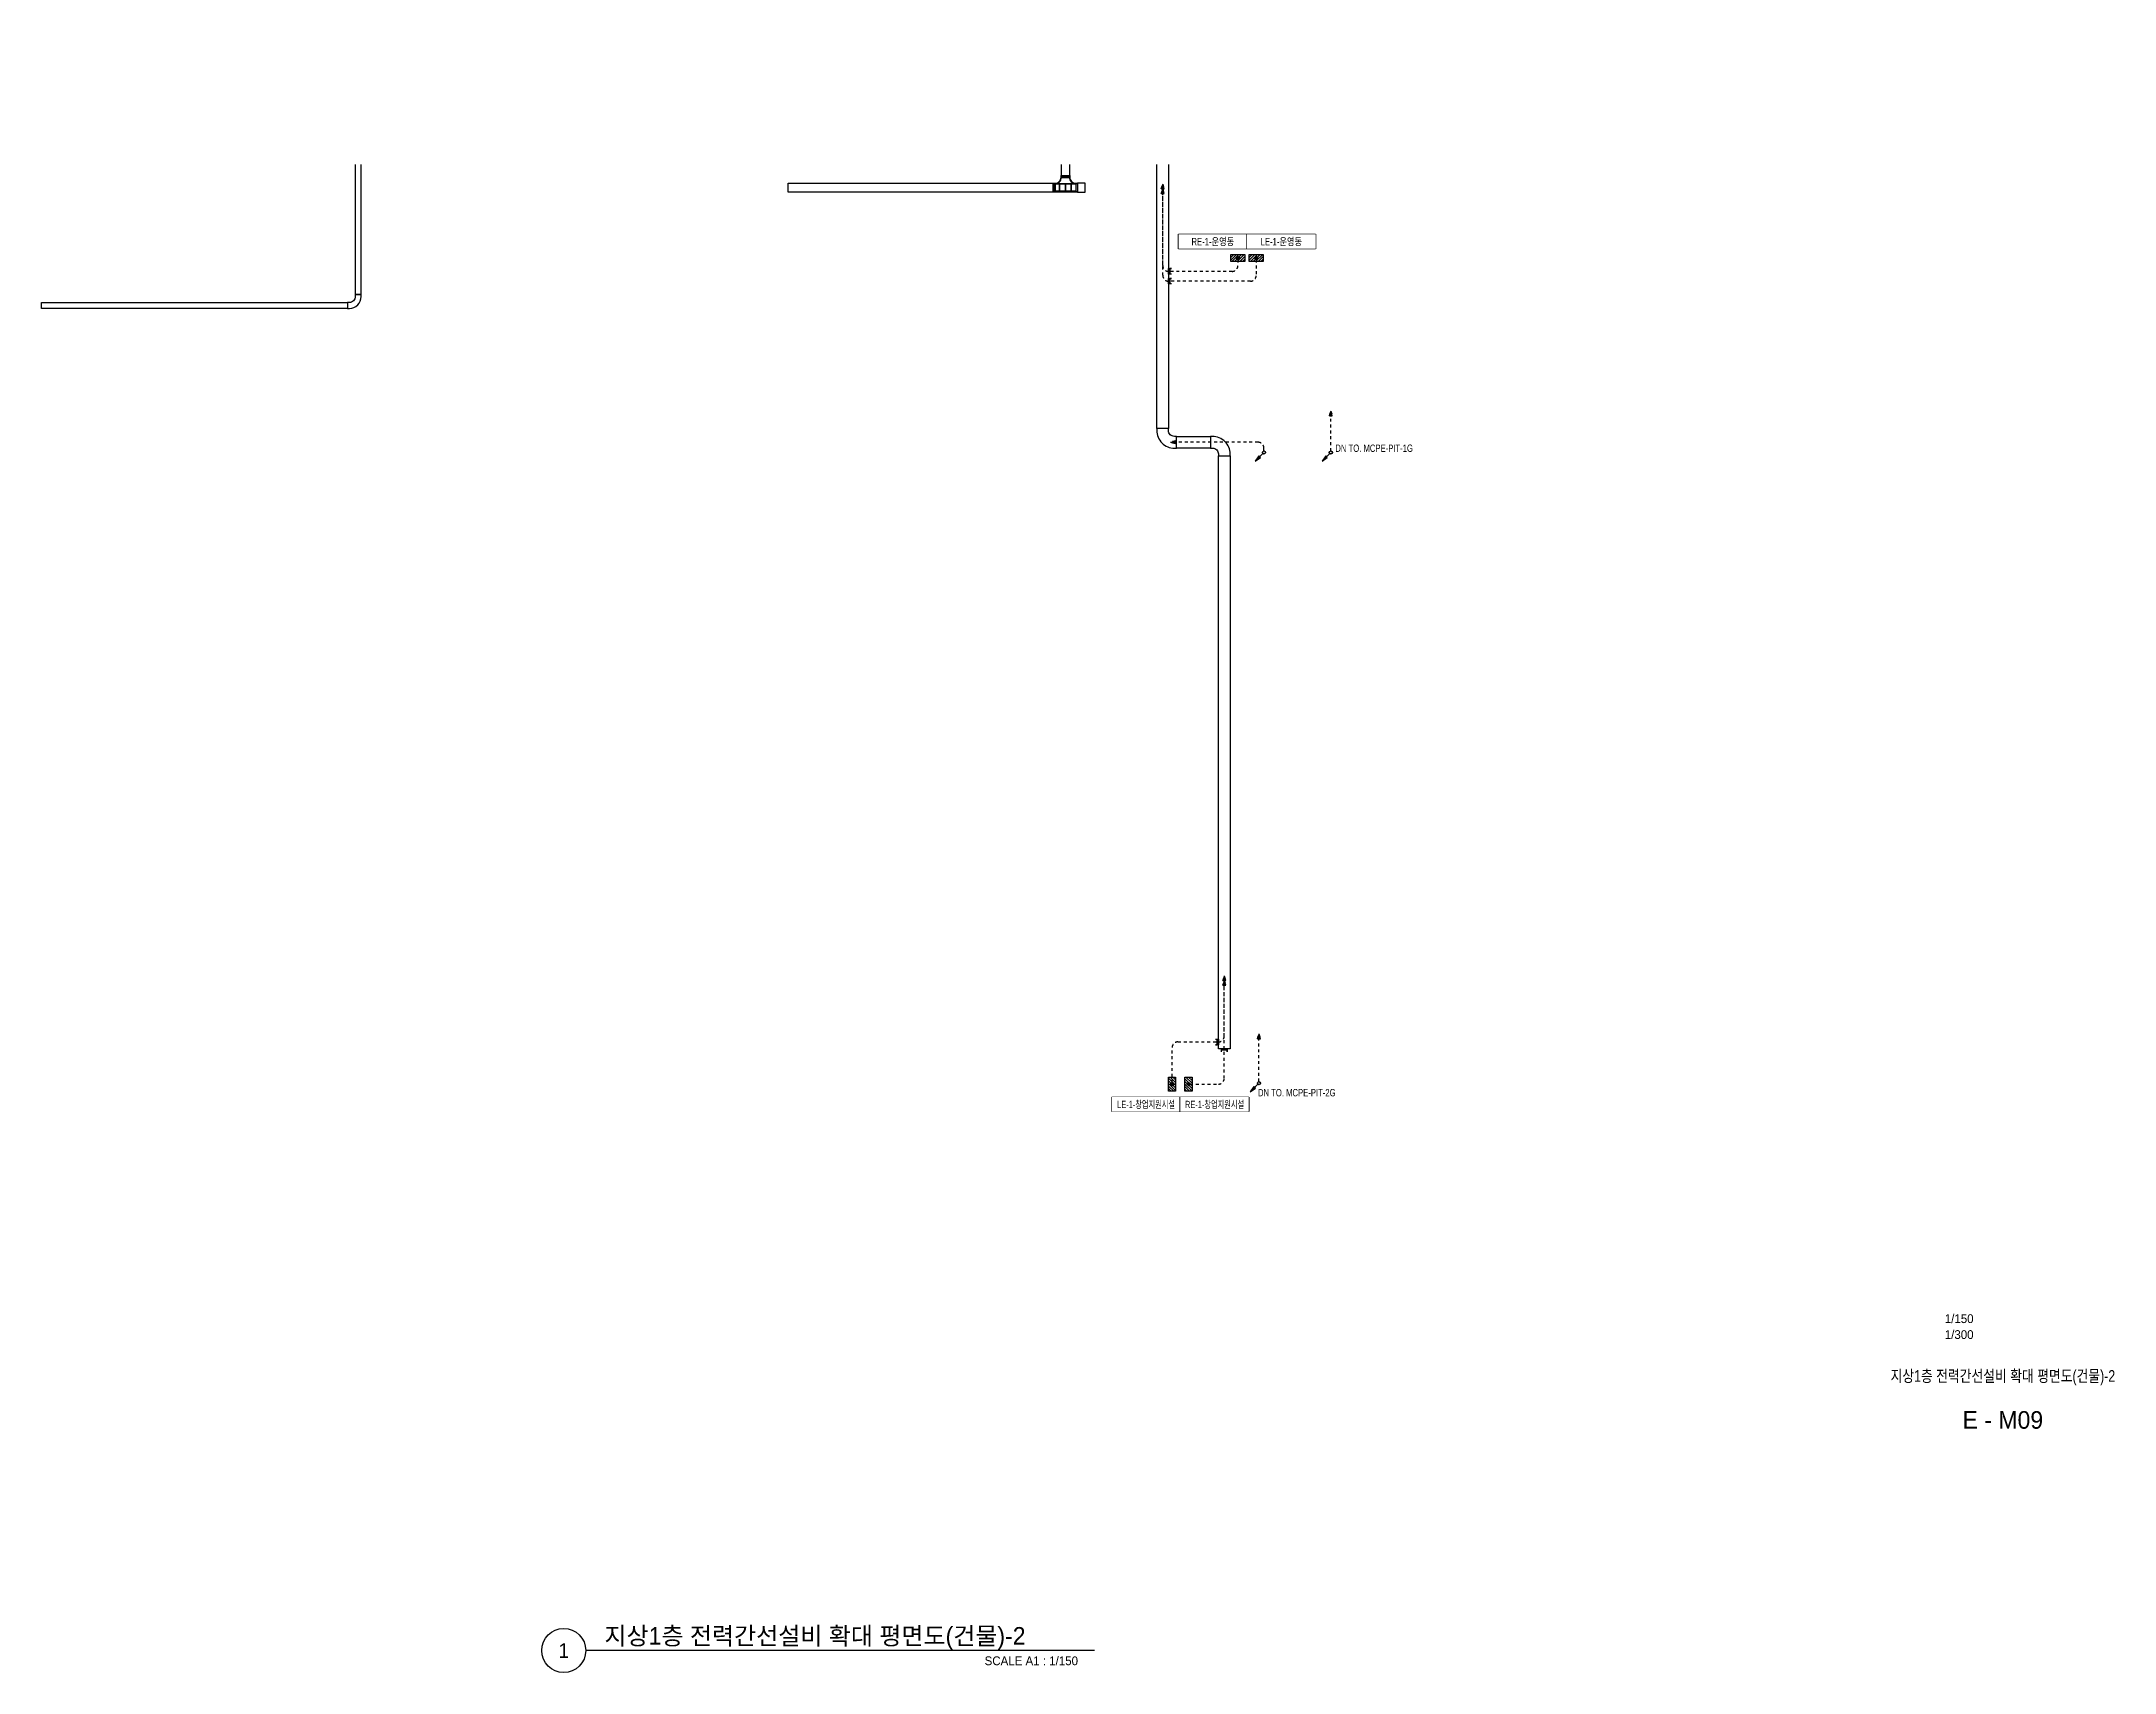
# Model space of a CAD drawing. Header units: millimetres. Extents: x -149088 to 500787, y -530175 to 1035835.
# Drawn here: x 394750 to 500787, y -351975 to -268550 of the extents above; entities that cross this region are included whole.
import ezdxf
from ezdxf.enums import TextEntityAlignment as Align
from ezdxf.xclip import XClip

# ---------------------------------------------------------------- set-up
doc = ezdxf.new("R2010")
doc.units = ezdxf.units.MM
doc.header["$LTSCALE"] = 150
doc.header["$XCLIPFRAME"] = 0
doc.linetypes.add('D1', pattern=[3, 1, -1, 1])
for name, color, linetype in [('------01 Distribution Panel', 3, 'Continuous'), ('-----00 LV_CABLE', 2, 'Continuous'), ('-----26 Electrical Cable Tray', 200, 'Continuous'), ('-----26 Electrical Cable Tray_건물(일반)', 20, 'Continuous'), ('-----30 Text', 2, 'Continuous'), ('-----41 Drawing Title', 2, 'Continuous'), ('-----42 Drawing Number', 2, 'Continuous'), ('-----43 Drawing Scale', 3, 'Continuous')]:
    doc.layers.add(name, color=color, linetype=linetype)
doc.styles.add('ELEC', font='')
doc.styles.get('ELEC').set_extended_font_data('Dotum')

# ---------------------------------------------------------------- blocks, each defined once
blk = doc.blocks.new('A02')
h = blk.add_hatch()
h.set_pattern_fill('ANSI31', color=256, scale=25, style=0)
h.set_pattern_definition([(45, (-2000, -19200), (-56.1266, 56.1266), [])])
h.paths.add_polyline_path([(-300, 300), (-300, 0), (300, 0), (300, 300)])
blk.add_lwpolyline([(300, 0), (-300, 0), (-300, 300), (300, 300)], close=True)
blk = doc.blocks.new('*U8')
at = {"color": 0}
blk.add_lwpolyline([(0, 0), (-100, 0, -0.4142136), (-400, 300), (-400, 400), (-1000, 400), (-1000, 300, 0.4142136), (-100, -600), (0, -600)], format="xyb", close=True, dxfattribs=at)
at = {"color": 0, "style": 'ELEC'}
blk.add_text('W:600(ELBOW 90)', height=10, dxfattribs=at).set_placement((-5, -590), align=Align.MIDDLE_RIGHT)
blk = doc.blocks.new('O08')
blk.add_hatch(color=256).paths.add_polyline_path([(120, 51), (-120, 51), (-120, 0), (120, 0)])
blk.add_lwpolyline([(120, 127.5), (120, 0), (-120, 0), (-120, 127.5), (-120, 51), (120, 51)])
blk = doc.blocks.new('11')
at = {"linetype": 'D1'}
h = blk.add_hatch(color=256, dxfattribs=at)
edge = h.paths.add_edge_path()
edge.add_arc((0, 0), 75, 0, 360)
blk.add_circle((0, 0), 75, dxfattribs=at)
for p in [(-75, 0), (0, 75), (75, 0), (0, -75)]:
    blk.add_point(p, dxfattribs=at)
blk = doc.blocks.new('O01')
blk.add_hatch(color=256).paths.add_polyline_path([(-149, -218), (-218, -149), (-368, -368)])
blk.add_line((-46, -46), (-184, -184))
blk.add_lwpolyline([(-368, -368), (-149, -218), (-218, -149), (-368, -368)])
blk.add_circle((0, 0), 65)
for p in [(-65, 0), (-65, 0), (0, 65), (0, 65), (65, 0), (65, 0), (0, -65), (0, -65)]:
    blk.add_point(p)
blk = doc.blocks.new('22')
at = {"linetype": 'D1'}
h = blk.add_hatch(color=0, dxfattribs=at)
h.dxf.hatch_style = 1
h.paths.add_polyline_path([(0, 0), (-241, 75), (-241, -75)])
at = {"color": 0, "linetype": 'D1'}
blk.add_lwpolyline([(-241, -75), (0, 0), (-241, 75)], close=True, dxfattribs=at)
blk = doc.blocks.new('*U27')
at = {"color": 0}
blk.add_lwpolyline([(0, 0), (-100, 0, -0.4142136), (-400, 300), (-400, 400), (-700, 400), (-700, 300, 0.4142136), (-100, -300), (0, -300)], format="xyb", close=True, dxfattribs=at)
at = {"color": 0, "style": 'ELEC'}
blk.add_text('W:300(ELBOW 90)', height=10, dxfattribs=at).set_placement((-5, -290), align=Align.MIDDLE_RIGHT)
blk = doc.blocks.new('*U61')
at = {"color": 0}
blk.add_lwpolyline([(-1250, 0), (-1150, 0, 0.4142136), (-850, 300), (-850, 400), (-400, 400), (-400, 300, 0.4142136), (-100, 0), (0, 0), (0, -450), (-1250, -450)], format="xyb", close=True, dxfattribs=at)
at = {"color": 5}
for points in [[(-1250, -20), (-1150, -20, 0.4142136), (-830, 300), (-830, 400)], [(-420, 400), (-420, 300, 0.4142136), (-100, -20), (0, -20)]]:
    blk.add_lwpolyline(points, format="xyb", dxfattribs=at)
at = {"color": 251}
for points in [[(-420, 330), (-830, 330), (-830, 300), (-420, 300)], [(-1180, -20), (-1150, -20), (-1150, -430), (-1180, -430)], [(-100, -50), (-1150, -50), (-1150, -20), (-100, -20)], [(-100, -400), (-1150, -400), (-1150, -430), (-100, -430)], [(-910, -50), (-940, -50), (-940, -400), (-910, -400)], [(-610, -50), (-640, -50), (-640, -400), (-610, -400)], [(-310, -50), (-340, -50), (-340, -400), (-310, -400)], [(-70, -20), (-100, -20), (-100, -430), (-70, -430)]]:
    blk.add_lwpolyline(points, close=True, dxfattribs=at)
at = {"color": 5}
blk.add_lwpolyline([(-1250, -430), (0, -430)], dxfattribs=at)
at = {"color": 0, "style": 'ELEC'}
blk.add_text('W:450(TEE)', height=10, dxfattribs=at).set_placement((-625, -415), align=Align.MIDDLE)
blk = doc.blocks.new('SSH-20260429.172412')
at = {"layer": '------01 Distribution Panel', "color": 1}
for points in [[(137598, 44870), (137598, 44130), (134095, 44130), (134095, 44870)], [(134180, 740), (134180, 0), (130677, 0), (130677, 740)]]:
    blk.add_lwpolyline(points, close=True, dxfattribs=at)
at = {"layer": '-----00 LV_CABLE', "linetype": 'D1'}
for points in [[(137130, 43575), (137130, 43270, -0.4142136), (136830, 42970), (133580, 42970, -0.4142136), (133280, 43270), (133280, 47194)], [(138066, 43575), (138066, 42770, -0.4142136), (137766, 42470), (133580, 42470, -0.4142198), (133280, 42770), (133280, 47194)], [(138460, 33786), (138460, 33930, 0.4142136), (138160, 34230), (133929, 34230)], [(133760, 1475), (133760, 3260, -0.4142136), (134060, 3560), (136130, 3560, 0.4142136), (136430, 3860), (136430, 6701)]]:
    blk.add_lwpolyline(points, format="xyb", dxfattribs=at)
blk.add_lwpolyline([(141880, 33786), (141880, 35587)], dxfattribs=at)
at = {"layer": '-----00 LV_CABLE', "linetype": 'D1', "elevation": 0}
blk.add_lwpolyline([(134675, 1400), (136130, 1400, 0.4142073), (136430, 1700), (136430, 6701)], format="xyb", dxfattribs=at)
blk.add_lwpolyline([(138202, 1530), (138202, 3725)], dxfattribs=at)
at = {"layer": '-----26 Electrical Cable Tray'}
for points in [[(92280, 54730), (91980, 54730), (91980, 41780), (92280, 41780)], [(114125, 47480), (127680, 47480), (127680, 47030), (114125, 47030)], [(128930, 47030), (129315, 47030), (129315, 47480), (128930, 47480)], [(75930, 41380), (91580, 41380), (91580, 41080), (75930, 41080)]]:
    blk.add_lwpolyline(points, close=True, dxfattribs=at)
at = {"layer": '-----26 Electrical Cable Tray', "elevation": 0}
blk.add_lwpolyline([(128530, 52880), (128080, 52880), (128080, 47880), (128530, 47880)], close=True, dxfattribs=at)
at = {"layer": '-----26 Electrical Cable Tray_건물(일반)'}
for points in [[(133580, 53195), (133580, 34930), (132980, 34930), (132980, 53195)], [(133980, 34530), (135730, 34530), (135730, 33930), (133980, 33930)]]:
    blk.add_lwpolyline(points, close=True, dxfattribs=at)
at = {"layer": '-----26 Electrical Cable Tray_건물(일반)', "elevation": 0}
blk.add_lwpolyline([(136130, 33530), (136730, 33530), (136730, 3202), (136130, 3202)], close=True, dxfattribs=at)
at = {"layer": '------01 Distribution Panel', "xscale": 1.2, "yscale": 1.2, "zscale": 1.2}
for p, rotation in [((137130, 43830), 180), ((138066, 43830), 180), ((133940, 1400), 90), ((134780, 1400), 90)]:
    blk.add_blockref('A02', p, dxfattribs=dict(at, rotation=rotation))
at = {"layer": '-----00 LV_CABLE', "linetype": 'D1'}
for p, rotation in [((133280, 47435), 89.99999999999999), ((133280, 47194), 89.99999999999999), ((141880, 35827), 89.99999999999999), ((133688, 34230), 180), ((136430, 6942), 89.99999999999999), ((136430, 6701), 89.99999999999999), ((138202, 3966), 89.99999999999999)]:
    blk.add_blockref('22', p, dxfattribs=dict(at, rotation=rotation))
at = {"layer": '-----00 LV_CABLE', "linetype": 'D1', "xscale": -1, "rotation": 270}
for p in [(133280, 47435), (133280, 47194), (141880, 35827), (136430, 6942), (136430, 6701), (138202, 3966)]:
    blk.add_blockref('22', p, dxfattribs=at)
at = {"layer": '-----00 LV_CABLE', "linetype": 'D1'}
for p in [(137130, 43650), (138066, 43650), (133760, 1400), (134600, 1400)]:
    blk.add_blockref('11', p, dxfattribs=at)
at = {"layer": '-----00 LV_CABLE', "linetype": 'D1', "xscale": 1.2, "yscale": 1.2, "zscale": 1.2}
for p, rotation in [((133580, 42970), 270), ((133580, 42470), 270), ((136130, 3560), 90), ((136430, 3202), 180)]:
    blk.add_blockref('O08', p, dxfattribs=dict(at, rotation=rotation))
at = {"layer": '-----00 LV_CABLE', "linetype": 'D1', "xscale": -1}
blk.add_blockref('22', (133688, 34230), dxfattribs=at)
at = {"layer": '-----00 LV_CABLE', "linetype": 'D1', "xscale": 1.2, "yscale": 1.2, "zscale": 1.2}
for p in [(138460, 33708), (141880, 33708), (138202, 1452)]:
    blk.add_blockref('O01', p, dxfattribs=at)
at = {"layer": '-----26 Electrical Cable Tray'}
blk.add_blockref('*U61', (128930, 47480), dxfattribs=at)
at = {"layer": '-----26 Electrical Cable Tray', "rotation": 90}
blk.add_blockref('*U27', (91980, 41780), dxfattribs=at)
at = {"layer": '-----26 Electrical Cable Tray_건물(일반)'}
blk.add_blockref('*U8', (133980, 34530), dxfattribs=at)
at = {"layer": '-----26 Electrical Cable Tray_건물(일반)', "rotation": 180}
blk.add_blockref('*U8', (135730, 33930), dxfattribs=at)
at = {"layer": '-----30 Text', "style": 'ELEC', "width": 0.8}
for s, p in [('DN TO. MCPE-PIT-1G', (142112, 33926)), ('DN TO. MCPE-PIT-2G', (138155, 963))]:
    blk.add_text(s, height=375, dxfattribs=at).set_placement(p, align=Align.MIDDLE_LEFT)
at = {"color": 1}
for points in [[(134095, 44870), (137598, 44870), (137598, 44130), (134095, 44130)], [(130677, 740), (134180, 740), (134180, 0), (130677, 0)]]:
    blk.add_wipeout(points, dxfattribs=at).dxf.layer = '------01 Distribution Panel'
at = {"layer": '------01 Distribution Panel', "color": 1}
for points in [[(141101, 44870), (141101, 44130), (137598, 44130), (137598, 44870)], [(137683, 740), (137683, 0), (134180, 0), (134180, 740)]]:
    blk.add_lwpolyline(points, close=True, dxfattribs=at)
at = {"color": 1}
for points in [[(137598, 44870), (141101, 44870), (141101, 44130), (137598, 44130)], [(134180, 740), (137683, 740), (137683, 0), (134180, 0)]]:
    blk.add_wipeout(points, dxfattribs=at).dxf.layer = '------01 Distribution Panel'
at = {"layer": '------01 Distribution Panel', "color": 1}
for points in [[(137598, 44870), (137598, 44130), (134095, 44130), (134095, 44870)], [(134180, 740), (134180, 0), (130677, 0), (130677, 740)]]:
    blk.add_lwpolyline(points, close=True, dxfattribs=at)
at = {"color": 1}
for points in [[(134095, 44870), (137598, 44870), (137598, 44130), (134095, 44130)], [(130677, 740), (134180, 740), (134180, 0), (130677, 0)]]:
    blk.add_wipeout(points, dxfattribs=at).dxf.layer = '------01 Distribution Panel'
at = {"layer": '------01 Distribution Panel', "color": 1}
for points in [[(141101, 44870), (141101, 44130), (137598, 44130), (137598, 44870)], [(137683, 740), (137683, 0), (134180, 0), (134180, 740)]]:
    blk.add_lwpolyline(points, close=True, dxfattribs=at)
at = {"layer": '------01 Distribution Panel', "style": 'ELEC', "width": 0.8}
blk.add_text('RE-1-운영동', height=375, dxfattribs=at).set_placement((135846, 44500), align=Align.MIDDLE)
at = {"color": 1}
for points in [[(137598, 44870), (141101, 44870), (141101, 44130), (137598, 44130)], [(134180, 740), (137683, 740), (137683, 0), (134180, 0)]]:
    blk.add_wipeout(points, dxfattribs=at).dxf.layer = '------01 Distribution Panel'
at = {"layer": '------01 Distribution Panel', "style": 'ELEC'}
for s, width, p in [('LE-1-운영동', 0.8, (139349, 44500)), ('LE-1-창업지원시설', 0.7, (132428, 370)), ('RE-1-창업지원시설', 0.7, (135931, 370))]:
    blk.add_text(s, height=375, dxfattribs=dict(at, width=width)).set_placement(p, align=Align.MIDDLE)

msp = doc.modelspace()

# ---------------------------------------------------------------- linework, layer by layer
at = {"layer": '-----41 Drawing Title', "color": 7}
msp.add_line((448611, -350850), (422589, -350850), dxfattribs=at)
msp.add_circle((421464, -350850), 1125, dxfattribs=at)

# ---------------------------------------------------------------- block references
ref = msp.add_blockref('SSH-20260429.172412', (318820, -323280))
XClip(ref).set_block_clipping_path([(64279.7542057556, -25570.0058325554), (169279.7542057556, 48429.9941674446)])

# ---------------------------------------------------------------- texts
at = {"layer": '-----41 Drawing Title', "style": 'ELEC', "width": 0.8}
msp.add_text('지상1층 전력간선설비 확대 평면도(건물)-2', height=600, dxfattribs=at).set_placement((495075, -336805), align=Align.MIDDLE_CENTER)
at = {"layer": '-----41 Drawing Title', "color": 2, "style": 'ELEC'}
msp.add_text('지상1층 전력간선설비 확대 평면도(건물)-2', height=900, dxfattribs=at).set_placement((423548, -350550))
at = {"layer": '-----41 Drawing Title', "color": 7, "style": 'ELEC'}
msp.add_text('1', height=750, dxfattribs=at).set_placement((421464, -350850), align=Align.MIDDLE)
at = {"layer": '-----41 Drawing Title', "style": 'ELEC'}
msp.add_text('SCALE A1 : 1/150', height=450, dxfattribs=at).set_placement((447769, -351600), align=Align.RIGHT)
at = {"layer": '-----42 Drawing Number', "style": 'ELEC'}
msp.add_text('E - M09', height=900, dxfattribs=at).set_placement((495075, -339055), align=Align.MIDDLE_CENTER)
at = {"layer": '-----43 Drawing Scale', "style": 'ELEC'}
for s, p in [('1/150', (492840, -333875)), ('1/300', (492840, -334690))]:
    msp.add_text(s, height=450, dxfattribs=at).set_placement(p, align=Align.MIDDLE_CENTER)

doc.saveas('drawing.dxf')
